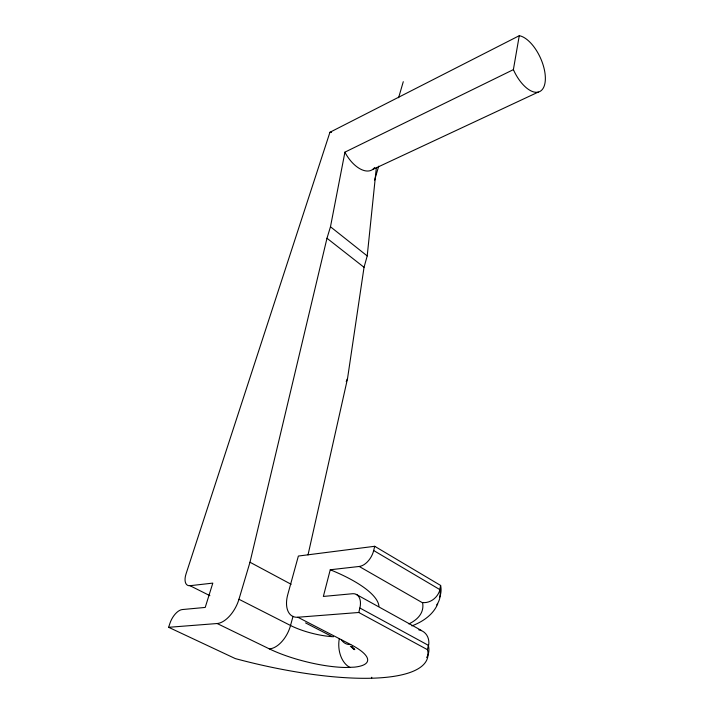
<?xml version="1.0" encoding="UTF-8"?>
<svg xmlns="http://www.w3.org/2000/svg" width="714" height="714" viewBox="0 0 714 714"><rect width="100%" height="100%" fill="white"/><g stroke="black" fill="none" stroke-linecap="round" stroke-linejoin="round"><path stroke-width="1.07" d="M308.02 554.912L347.531 378.536L364.042 267.304L367.21 255.933L376.367 167.388M190.013 585.703L212.808 583.115L205.221 607.427L182.329 609.551A14.476 7.372 -63.1 0 0 169.896 623.447L168.638 627.303L217.154 623.527A24.544 13.102 -62.6 0 0 238.958 599.269L249.98 562.239L326.985 238.253L330.475 226.775L344.933 152.144L513.384 69.633L519.265 35.7L329.939 132.277L186.033 573.931A13.968 7.122 -61.6 0 0 190.013 585.703L209.88 595.672M168.638 627.303L235.334 658.603A186.595 50.926 15.1 0 0 371.548 678.229A186.541 50.899 15.1 0 0 427.454 649.669L428.346 645.313L359.874 607.998A16.368 10.041 -63.3 0 0 352.529 593.727L323.353 596.44L330.252 569.763L359.213 566.47L422.634 602.848A167.906 51.274 15.2 0 1 411.442 622.572L408.872 623.929M436.665 604.936A181.49 57.352 15.3 0 0 439.779 589.568L440.627 585.453L374.698 546.29L298.372 556.045L287.778 594.521A25.999 15.146 -62.6 0 0 297.836 617.244L350.717 644.546A60.565 15.815 14.2 0 1 354.171 667.162L345.335 667.483A60.565 15.815 14.2 0 1 269.356 648.883L217.154 623.527M371.548 678.229L371.78 677.247M297.836 617.244L358.785 612.487L359.874 607.998M359.213 566.47A15.753 9.621 -61 0 0 373.681 550.53L374.698 546.29M293.017 616.307L290.536 625.491A23.741 13.539 -63.8 0 1 269.33 648.883M374.636 180.089L378.679 166.183M398.608 97.738L403.276 81.699M346.219 381.606L347.531 378.536M437.762 603.785C433.237 614.79 422.634 621.805 411.871 625.901M372.529 169.566L538.285 92.079M238.958 599.269L290.536 625.491A36.459 10.139 14.3 0 0 333.518 636.736M305.556 622.911L331.573 636.308M249.98 562.239L291.142 584.293M358.785 612.487L427.454 649.669M356.304 594.414L421.546 630.533M373.681 550.53L439.779 589.568M350.351 646.304L354.822 649.579L351.645 646.982L354.206 649.651L352.198 647.071M326.985 238.253L364.042 267.304M330.475 226.775L367.21 255.933M330.252 569.763A93.516 27.971 14.8 0 1 378.92 606.329M374.618 167.522A27.096 14.816 60.5 0 1 344.889 152.162M519.265 35.7A30.434 14.744 65.6 0 1 542.801 63.974A30.434 14.744 65.6 0 1 537.919 92.16A30.434 14.744 65.6 0 1 513.384 69.633M329.939 132.26A26.623 17.466 66 0 1 331.555 132.402M440.627 585.453A181.16 57.78 15.3 0 1 439.556 597.261M439.976 589.594A15.431 13.048 -51.2 0 1 422.706 602.554M428.329 645.313A186.104 51.354 15.1 0 1 426.642 657.549M418.815 629.864A16.003 13.637 -55.1 0 1 428.65 645.322M349.985 667.447A23.776 16.386 89 0 1 339.266 638.789M350.717 644.546A25.106 15.565 -63.8 0 1 341.39 639.789M352.743 648.571L351.94 647L352.743 648.571"/></g></svg>
